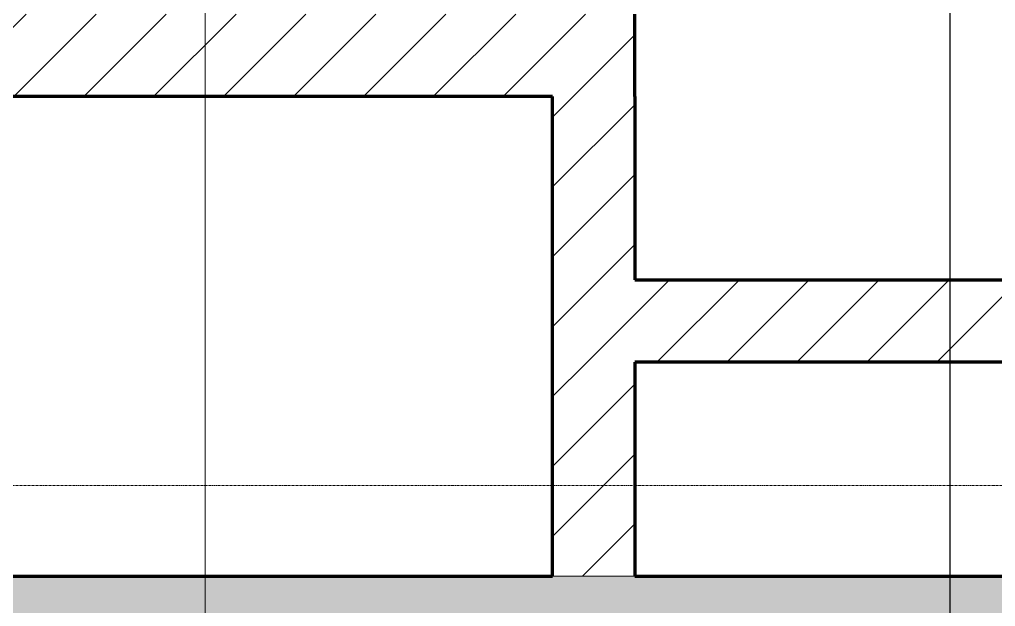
# Model space of a CAD drawing. Header units: millimetres. Extents: x -920231 to -841213, y -17301 to 22361.
# Drawn here: x -852060 to -849691, y -4614 to -3189 of the extents above; entities that cross this region are included whole.
import ezdxf

# ---------------------------------------------------------------- set-up
doc = ezdxf.new("R2010")
doc.units = ezdxf.units.MM
doc.linetypes.add('DPA_Grid _ Level 100', pattern=[10, 5.5, -1.6, 1.3, -1.6])
for name, color, linetype, lineweight in [('A-ROOM-IDEN', 3, 'Continuous', 25), ('A-WALL', 5, 'Continuous', 35), ('A-WALL-PATT', 1, 'Continuous', 35), ('G-ANNO-TEXT', 3, 'Continuous', 9), ('S-GRID', 251, 'Continuous', 9)]:
    doc.layers.add(name, color=color, linetype=linetype, lineweight=lineweight)
pattern_1 = [(45, (0, 0), (-84.852814, 84.852814), [])]

# ---------------------------------------------------------------- blocks, each defined once
blk = doc.blocks.new('*U1411')
at = {"layer": 'S-GRID', "linetype": 'DPA_Grid _ Level 100'}
blk.add_line((24628.5, -7900), (-48793, -7900), dxfattribs=at)

msp = doc.modelspace()

# ---------------------------------------------------------------- hatches: boundary and pattern name
at = {"layer": 'A-WALL-PATT', "lineweight": 9}
h = msp.add_hatch(dxfattribs=at)
h.set_pattern_fill('FP_2', color=256, style=0, pattern_type=2)
h.set_pattern_definition(pattern_1)
h.paths.add_polyline_path([(-850567.4, -3375.9), (-850567.4, -3175.9), (-868402.1, -3175.9), (-868588.6, -3375.9), (-850766.3, -3375.9)])
h = msp.add_hatch(dxfattribs=at)
h.set_pattern_fill('FP_2', color=256, style=0, pattern_type=2)
h.set_pattern_definition(pattern_1)
h.paths.add_polyline_path([(-850566.3, -3821), (-850567.4, -3375.9), (-850766.3, -3375.9), (-850766.3, -3821)])
h = msp.add_hatch(dxfattribs=at)
h.set_pattern_fill('FP_2', color=256, style=0, pattern_type=2)
h.set_pattern_definition(pattern_1)
h.paths.add_polyline_path([(-846107.8, -4021), (-846107.8, -3821), (-850766.3, -3821), (-850766.3, -4021), (-847419.1, -4021)])
h = msp.add_hatch(dxfattribs=at)
h.set_pattern_fill('FP_2', color=256, style=0, pattern_type=2)
h.set_pattern_definition(pattern_1)
h.paths.add_polyline_path([(-850566.3, -4541), (-850566.3, -4021), (-850766.3, -4021), (-850766.3, -4541)])
h = msp.add_hatch(dxfattribs=at)
h.set_pattern_fill('FP_1', color=256, style=0, pattern_type=2)
h.set_pattern_definition([(50, (0, 0), (728.7365, -63.75582), [76.2, -838.2]), (355, (0, 0), (-140.9716, 764.2276), [60.96, -670.56]), (100.451, (60.7, -5.3), (587.77, 700.46675), [64.76, -712.36]), (46.184, (0, 203.2), (1084.3162, -168.171), [114.3, -1257.3]), (96.636, (90.4, 189.2), (949.6099, 989.7098), [97.14, -1068.54]), (351.184, (0, 203.2), (949.6206, 989.7012), [91.44, -1005.84]), (21, (101.6, 152.4), (606.45787, -409.06057), [76.2, -838.2]), (326, (101.6, 152.4), (247.20834, 736.7529), [60.96, -670.56]), (71.451, (152.14, 118.3), (853.66825, 327.68547), [64.76, -712.36]), (37.5, (0, 0), (12.35469, 338.22012), [33.528, -628.904, 33.528, -647.192, -673.1]), (37.5, (0, 0), (12.35469, 338.22012), [-1343.152, 33.528, -639.572]), (7.5, (0, 0), (267.27887, 400.72213), [33.528, -354.584, 33.528, -613.664, -256.54]), (7.5, (0, 0), (267.27887, 400.72213), [-1035.304, 33.528, -223.012]), (327.5, (-226.57, 0), (542.36333, -22.915345), [33.528, -220.472, 33.528, -758.952, -1051.56]), (327.5, (-226.57, 0), (542.36333, -22.915345), [-1046.48, 33.528, -1018.032]), (317.5, (-328.17, 0), (592.51696, 101.7071), [33.528, -296.672, 33.528, -492.76, -746.76]), (317.5, (-328.17, 0), (592.51696, 101.7071), [-856.488, 33.528, -713.232])])
h.paths.add_polyline_path([(-846107.8, -6041), (-846107.8, -4541), (-868780.5, -4541), (-868780.5, -6041), (-847419.1, -6041)])

# ---------------------------------------------------------------- linework, layer by layer
at = {"layer": 'A-ROOM-IDEN'}
msp.add_line((-849801.8, -2456.9), (-849801.8, -9988.4), dxfattribs=at)
at = {"layer": 'A-WALL', "color": 7, "lineweight": 70}
for p, q in [((-850567.4, -3175.9), (-850567.4, -3375.9)), ((-850766.3, -3375.9), (-868588.6, -3375.9)), ((-850766.3, -3821), (-850766.3, -3375.9)), ((-850567.4, -3375.9), (-850566.3, -3375.9)), ((-850566.3, -3375.9), (-850566.3, -3821)), ((-850766.3, -4021), (-850766.3, -3821)), ((-850566.3, -3821), (-847157.3, -3821)), ((-850766.3, -4541), (-850766.3, -4021)), ((-846107.8, -4021), (-850566.3, -4021)), ((-850566.3, -4021), (-850566.3, -4541)), ((-868780.5, -4541), (-850766.3, -4541)), ((-850566.3, -4541), (-846107.8, -4541))]:
    msp.add_line(p, q, dxfattribs=at)
at = {"layer": 'A-WALL', "lineweight": 9}
msp.add_line((-850566.3, -4541), (-850766.3, -4541), dxfattribs=at)
at = {"layer": 'G-ANNO-TEXT', "color": 10}
msp.add_line((-851609.3, -2666.2), (-851609.3, -6648.2), dxfattribs=at)

# ---------------------------------------------------------------- block references
msp.add_blockref('*U1411', (-870082.4, 3579))

doc.saveas('drawing.dxf')
